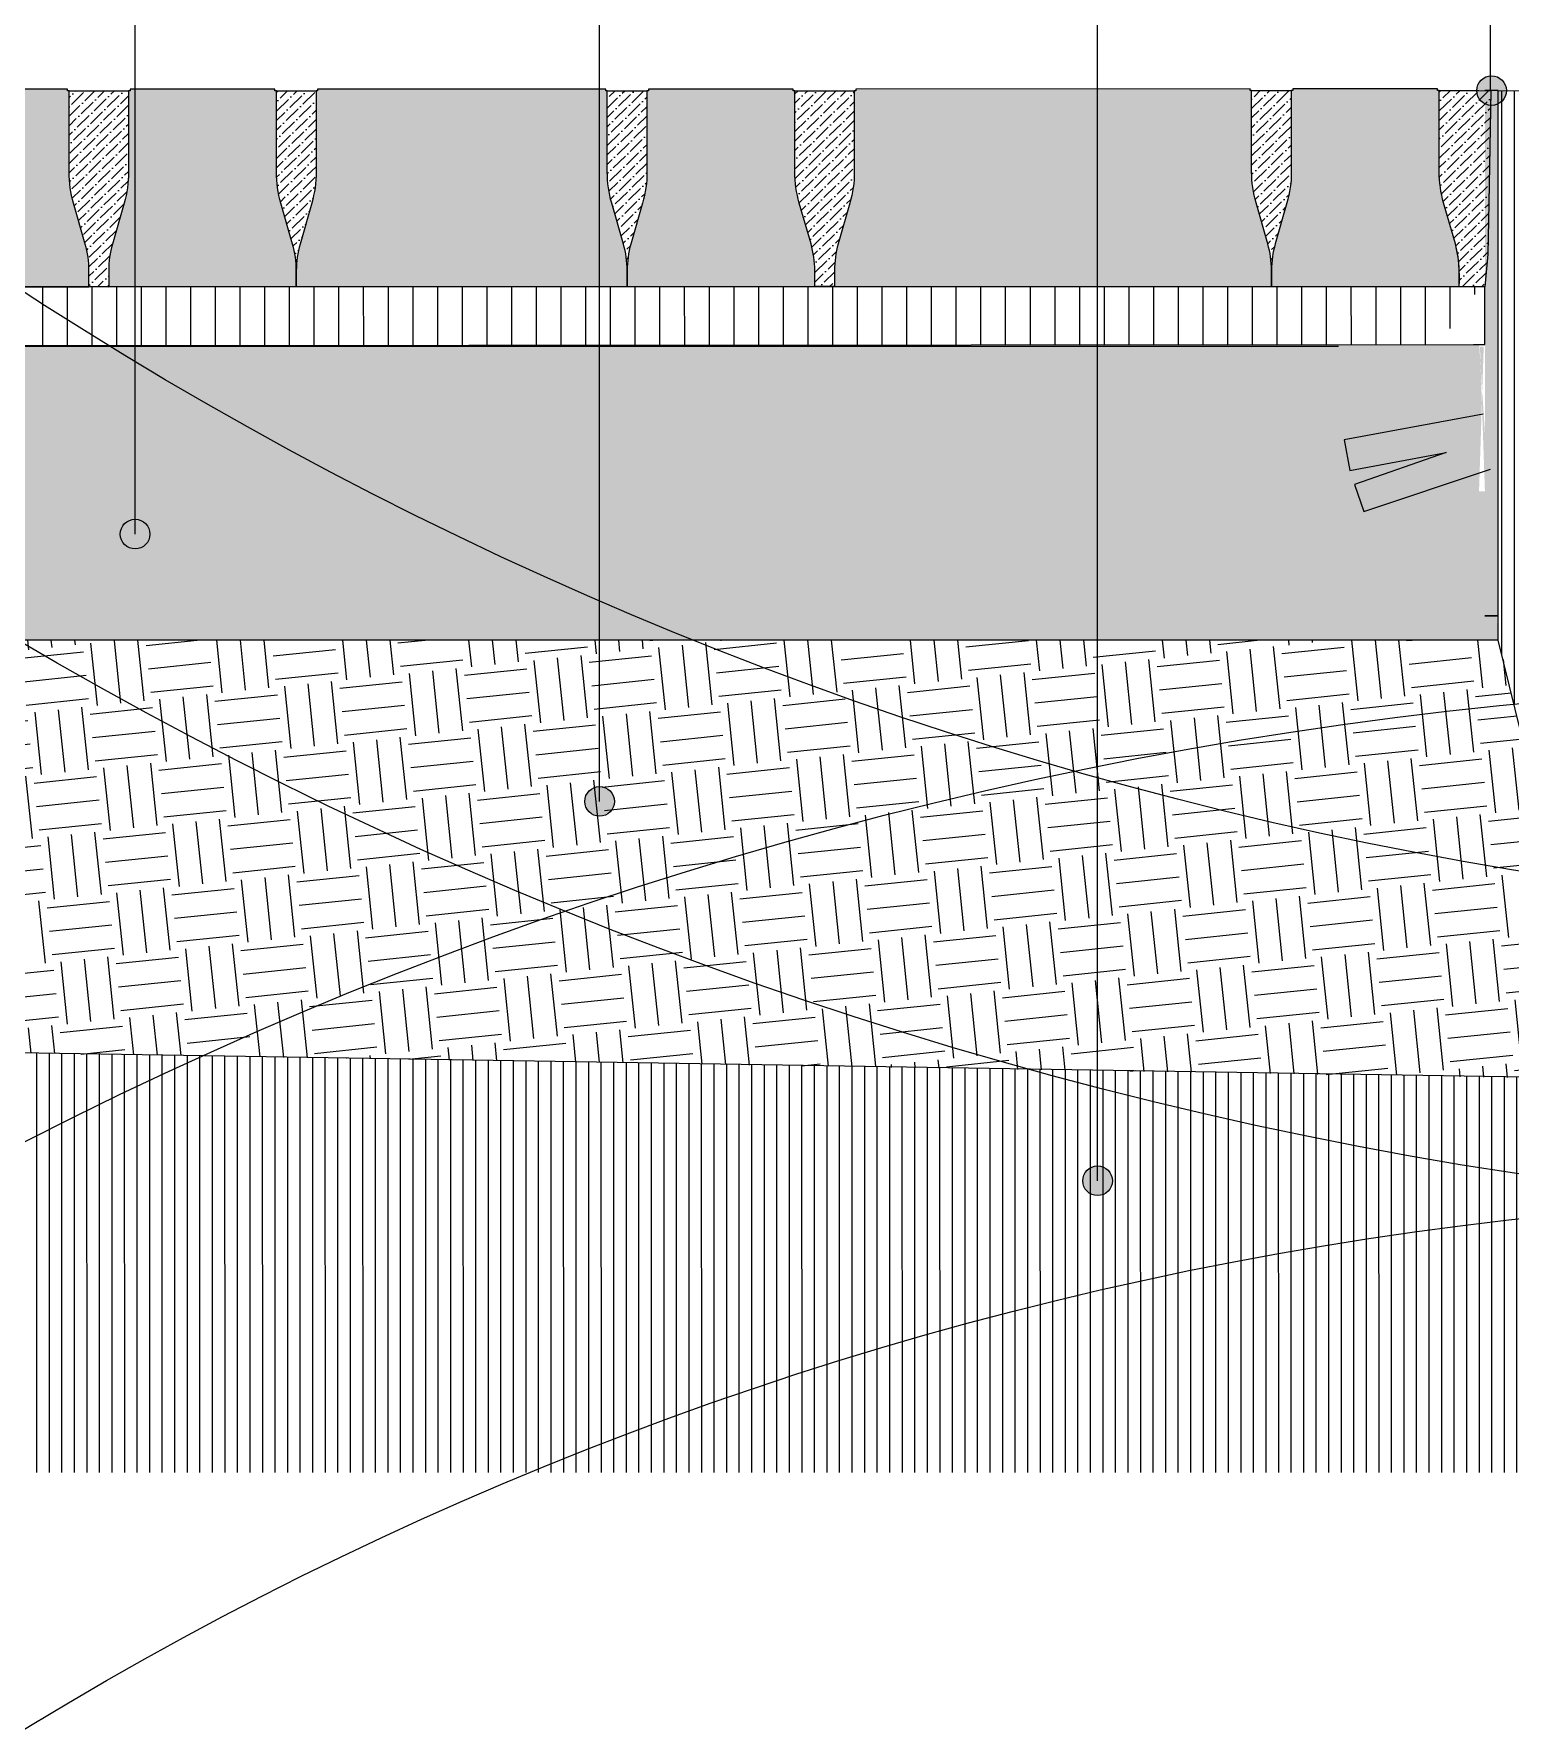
# Model space of a CAD drawing. Header units: metres. Extents: x -325 to 301, y -147 to 149.
# Drawn here: x 23.182 to 23.929, y 73.731 to 74.586 of the extents above; entities that cross this region are included whole.
import ezdxf

# ---------------------------------------------------------------- set-up
doc = ezdxf.new("R2010")
doc.units = ezdxf.units.M
for name, color, linetype, plot in [('-aux', 50, 'Continuous', False), ('-AUX-QAD', 5, 'Continuous', False), ('-AUX_MON', 3, 'Continuous', False)]:
    doc.layers.add(name, color=color, linetype=linetype, plot=plot)
doc.layers.add('0-TX-1_25', color=7, linetype='Continuous', true_color=0x3f4f7f)
doc.layers.add('EIT_3 TR sorra', color=7, linetype='Continuous', true_color=0xd8ceb0)
for name, color, linetype, lineweight, true_color in [('03-TR-Paviment_01_Compacted Ground', 7, 'Continuous', 5, 0xc5a967), ('03-TR-Paviment_05_Open Joint Precast Pavements', 7, 'Continuous', 5, 0xb3b3b3), ('3-TR sorra granitica', 7, 'Continuous', 0, 0xf2dac9), ('3-TR tot_u', 7, 'Continuous', 5, 0x787878)]:
    doc.layers.add(name, color=color, linetype=linetype, lineweight=lineweight, true_color=true_color)
for name, color, linetype, lineweight in [('1-CM', 7, 'Continuous', 0), ('2-metall', 5, 'Continuous', 0), ('3-TR Seleccionat', 44, 'Continuous', 0), ('3-TR Tot-u', 37, 'Continuous', 0)]:
    doc.layers.add(name, color=color, linetype=linetype, lineweight=lineweight)
doc.layers.add('1-L- kodolé', color=7, linetype='Continuous')
pattern_1 = [(44.44704254352422, (-5.935007219321328, 4.234115083928074), (0.001874050511207277, 0.006619192748027979), [0.008532812500000068, -0.001706562500000014, 0, -0.001706562500000014])]

# ---------------------------------------------------------------- blocks, each defined once
blk = doc.blocks.new('PROFIL 150x1')
at = {"layer": '2-metall'}
blk.add_hatch(color=256, dxfattribs=at).paths.add_polyline_path([(-0.001601699274027979, 0.1500914678908742), (-0.0015560155734331, 0.003040451556444168), (-0.001541800043458608, -0.04672571921701518), (-0.006541800397352304, -0.04672571898417743), (-0.006601699627927005, 0.1500914678908956)])
blk.add_line((-0.006556021049611616, 2.32823538226512e-10), (-0.006556021049611616, 2.32823538226512e-10), dxfattribs=at)
for points in [[(-0.006541800397352304, -0.04672571898417743), (-0.001541800043458608, -0.04672571921701518), (-0.006541800397352304, -0.04672571898417743), (-0.006601699627927005, 0.1500914678908956), (-0.001601699274027979, 0.1500914678908742)], [(-0.0008637240705837712, 0.02882705953712161), (0.0511783968806423, 0.01924550171284523), (0.04907760591341059, 0.007835078885953806), (0.0130003770147642, 0.01447731517296091), (0.04728103350244339, 0.002497628843819655), (0.0437456612100604, -0.007619071064567606), (-0.003682120152738833, 0.008339710580607118)]]:
    blk.add_lwpolyline(points, dxfattribs=at)
blk = doc.blocks.new('POINT')
at = {"layer": '0-TX-1_25'}
h = blk.add_hatch(dxfattribs=at)
h.set_pattern_fill('ANGLE', color=256)
h.set_pattern_definition([(0, (-83.74681484067048, -12.72584030761209), (0, 6.985), [5.08, -1.905]), (90, (-83.74681484067048, -12.72584030761209), (-6.985, 4.277078946022131e-16), [5.08, -1.905])])
edge = h.paths.add_edge_path()
edge.add_arc((0, 0), 0.0075, 0, 360)
h = blk.add_hatch(color=256, dxfattribs=at)
h.dxf.hatch_style = 1
edge = h.paths.add_edge_path()
edge.add_arc((0, 0), 0.0075, 0, 360)
blk.add_circle((0, 0), 0.0075, dxfattribs=at)

msp = doc.modelspace()

# ---------------------------------------------------------------- hatches: boundary and pattern name
at = {"layer": '03-TR-Paviment_01_Compacted Ground'}
h = msp.add_hatch(dxfattribs=at)
h.set_pattern_fill('ANSI31', color=256, scale=0.002, angle=225, style=0)
h.set_pattern_definition([(270, (0.3408109873752316, -8.474322862081252), (0.006350000000000001, -8.673617379884035e-19), [])])
h.paths.add_polyline_path([(25.35801526416402, 74.55711054872607), (24.56541578603732, 74.55711054872607), (23.92292571491218, 74.55762718842668), (23.92292571589976, 74.27944028396995), (23.97872691845787, 74.05711054919186), (24.5526771225687, 74.05711054919182), (25.35801526416401, 74.05711054919179)])
at = {"layer": '03-TR-Paviment_05_Open Joint Precast Pavements'}
h = msp.add_hatch(color=256, dxfattribs=at)
h.dxf.hatch_style = 1
edge = h.paths.add_edge_path()
edge.add_line((23.20947652866789, 74.45835173307242), (23.20947445592572, 74.46654751163096))
edge.add_arc((23.16105689940373, 74.46653526108109), 0.04841755807179939, 0.01449690649094548, 16.01351603287971)
edge.add_line((23.20759569385599, 74.47989192760255), (23.2016438061445, 74.5006301574402))
edge.add_arc((23.25657099768928, 74.51639430054945), 0.05714459361099046, 180.0144976407836, 196.0135167670652, ccw=False)
edge.add_line((23.19942640590763, 74.51637984116363), (23.19941600050349, 74.55750511411058))
edge.add_line((23.19941600050349, 74.55750511411058), (23.19861879539006, 74.55750491240393))
edge.add_line((23.19861879539006, 74.55750491240393), (23.19861858182432, 74.55834898818708))
edge.add_line((23.19861858182432, 74.55834898818708), (22.99904713890253, 74.55829849409743))
edge.add_line((22.99904713890253, 74.55829849409743), (22.99904735246864, 74.5574544169173))
edge.add_line((22.99904735246864, 74.5574544169173), (22.99825014688861, 74.55745421893582))
edge.add_line((22.99825014688861, 74.55745421893582), (22.99826055275901, 74.51632894366067))
edge.add_arc((22.9411159633334, 74.51631448117271), 0.05714459125573003, -15.984518374564516, 0.014500751718571792, ccw=False)
edge.add_line((22.99605112408625, 74.50057814033875), (22.99010973186331, 74.47983689710496))
edge.add_arc((23.03665527432049, 74.46650378322641), 0.04841755310144113, 164.0154767828823, 180.0144959092707)
edge.add_line((22.98823772276864, 74.4664915335205), (22.98823979644203, 74.45829575542784))
edge.add_line((22.98823979644203, 74.45829575542784), (23.20947652866789, 74.45835173307242))
h = msp.add_hatch(color=256, dxfattribs=at)
h.dxf.hatch_style = 1
edge = h.paths.add_edge_path()
edge.add_line((23.31443961045639, 74.45837829147578), (23.31443753818002, 74.46657406956881))
edge.add_arc((23.26601997645508, 74.46656181805928), 0.04841756327498768, 0.01449804056253988, 16.01351716695203)
edge.add_line((23.31255877564426, 74.47991848693727), (23.30660688746713, 74.50065671677477))
edge.add_arc((23.36153407285159, 74.51642085563758), 0.05714458651827638, 180.0144952522195, 196.0135143785029, ccw=False)
edge.add_line((23.30438948816204, 74.51640639863581), (23.30437908229221, 74.55753167158264))
edge.add_line((23.30437908229221, 74.55753167158264), (23.30358187717856, 74.55753147080728))
edge.add_line((23.30358187717856, 74.55753147080728), (23.30358166454413, 74.55837554659068))
edge.add_line((23.30358166454413, 74.55837554659068), (23.23028387198191, 74.55835700144922))
edge.add_line((23.23028387198191, 74.55835700144922), (23.23028408554823, 74.55751292333778))
edge.add_line((23.23028408554823, 74.55751292333778), (23.2294868795023, 74.55751272628748))
edge.add_line((23.2294868795023, 74.55751272628748), (23.2294972858386, 74.51638745008114))
edge.add_arc((23.17235269949314, 74.51637298971649), 0.05714458817505042, -15.98452050269998, 0.014498623581914671, ccw=False)
edge.add_line((23.22728785669993, 74.50063664769041), (23.22134646447701, 74.47989540445666))
edge.add_arc((23.26789200527746, 74.46656229081059), 0.04841755144475176, 164.015476507467, 180.0144956338556)
edge.add_line((23.21947445538224, 74.46655004133783), (23.21947652998693, 74.45835426324541))
edge.add_line((23.21947652998693, 74.45835426324541), (23.31443961045639, 74.45837829147578))
h = msp.add_hatch(color=256, dxfattribs=at)
h.dxf.hatch_style = 1
edge = h.paths.add_edge_path()
edge.add_line((23.48193076729112, 74.4584206691648), (23.48192869315194, 74.46661644772301))
edge.add_arc((23.43351113543797, 74.46660420071925), 0.04841755926288388, 0.01449270978704259, 16.01351183617679)
edge.add_line((23.48004993201343, 74.47996086416049), (23.47409804430195, 74.50069909399814))
edge.add_arc((23.52902523442318, 74.51646323521746), 0.05714459172131751, 180.0144962131263, 196.0135153394093, ccw=False)
edge.add_line((23.47188064453084, 74.516448777256), (23.47187023866104, 74.55757405020285))
edge.add_line((23.47187023866104, 74.55757405020285), (23.4710730335475, 74.55757384896185))
edge.add_line((23.4710730335475, 74.55757384896185), (23.47107281998176, 74.558417924745))
edge.add_line((23.47107281998176, 74.558417924745), (23.32524695338267, 74.55838102967984))
edge.add_line((23.32524695338267, 74.55838102967984), (23.32524716788046, 74.55753695110295))
edge.add_line((23.32524716788046, 74.55753695110295), (23.32444996230019, 74.55753675405278))
edge.add_line((23.32444996230019, 74.55753675405278), (23.32446036817082, 74.51641147784632))
edge.add_arc((23.2673157813589, 74.51639702079501), 0.05714458864066561, -15.984523824931216, 0.01449530135130317, ccw=False)
edge.add_line((23.32225093810085, 74.50066067545536), (23.31630954634369, 74.47991943175604))
edge.add_arc((23.36285508880092, 74.46658631787756), 0.04841755310148012, 164.0154767829655, 180.0144959093548)
edge.add_line((23.31443753724903, 74.46657406817157), (23.31443961045639, 74.45837829147578))
edge.add_line((23.31443961045639, 74.45837829147578), (23.48193076729112, 74.4584206691648))
h = msp.add_hatch(color=256, dxfattribs=at)
h.dxf.hatch_style = 1
edge = h.paths.add_edge_path()
edge.add_line((23.57689384962534, 74.45844468901373), (23.57689177595172, 74.46664046803771))
edge.add_arc((23.52847421565125, 74.46662821463896), 0.04841756185099815, 0.01450027663030752, 16.01351940301985)
edge.add_line((23.57501301295044, 74.47998488494038), (23.56906112570475, 74.5007231143125))
edge.add_arc((23.62398831274583, 74.51648725340858), 0.05714458817496144, 180.0144950188228, 196.0135141451056, ccw=False)
edge.add_line((23.56684372639954, 74.51647279663918), (23.56683332052948, 74.55759807051733))
edge.add_line((23.56683332052948, 74.55759807051733), (23.5660361154157, 74.55759787020767))
edge.add_line((23.5660361154157, 74.55759787020767), (23.56603590231586, 74.5584419450596))
edge.add_line((23.56603590231586, 74.5584419450596), (23.49273811021929, 74.55842339991827))
edge.add_line((23.49273811021929, 74.55842339991827), (23.49273832378539, 74.55757932273814))
edge.add_line((23.49273832378539, 74.55757932273814), (23.49194111820557, 74.55757912382533))
edge.add_line((23.49194111820557, 74.55757912382533), (23.49195152314444, 74.51645384948127))
edge.add_arc((23.43480693182881, 74.51643938841691), 0.05714459314539205, -15.984519802410375, 0.014499323871916658, ccw=False)
edge.add_line((23.4897420940061, 74.50070304569356), (23.48380070178308, 74.47996180292546))
edge.add_arc((23.53034624801884, 74.46662869189578), 0.04841755594941401, 164.0154812551288, 180.0145003815175)
edge.add_line((23.48192869361998, 74.46661643840989), (23.48193076729311, 74.45842066124855))
edge.add_line((23.48193076729311, 74.45842066124855), (23.57689384962534, 74.45844468901373))
h = msp.add_hatch(color=256, dxfattribs=at)
h.dxf.hatch_style = 1
edge = h.paths.add_edge_path()
edge.add_line((23.80813058084463, 74.45850318612051), (23.80812850856813, 74.46669896467918))
edge.add_arc((23.75971095204613, 74.46668671412925), 0.04841755807180651, 0.01449690655821002, 16.01351603294669)
edge.add_line((23.80624974649839, 74.48004338065077), (23.80029785832126, 74.50078161048829))
edge.add_arc((23.85522504867589, 74.51654575005081), 0.05714459148861148, 180.0144945518442, 196.0135136781267, ccw=False)
edge.add_line((23.79808045901584, 74.51653129374631), (23.79807005361168, 74.55765656669324))
edge.add_line((23.79807005361168, 74.55765656669324), (23.79727284803246, 74.55765636545215))
edge.add_line((23.79727284803246, 74.55765636545215), (23.79727263446637, 74.55850044263228))
edge.add_line((23.79727263446637, 74.55850044263228), (23.59770119154472, 74.55844994807696))
edge.add_line((23.59770119154472, 74.55844994807696), (23.59770140557671, 74.55760586996563))
edge.add_line((23.59770140557671, 74.55760586996563), (23.59690420046248, 74.5576056715186))
edge.add_line((23.59690420046248, 74.5576056715186), (23.59691460493575, 74.51648039670877))
edge.add_arc((23.53977001716681, 74.5164659344541), 0.05714458959900868, -15.98451860804579, 0.01450051823638887, ccw=False)
edge.add_line((23.59470517626286, 74.5007295938525), (23.58876378357428, 74.47998835061861))
edge.add_arc((23.63530932483954, 74.46665524028627), 0.04841755097906195, 164.0154804286823, 180.014499555071)
edge.add_line((23.58689177541085, 74.46664298750002), (23.58689384861853, 74.45844720940725))
edge.add_line((23.58689384861853, 74.45844720940725), (23.80813058084463, 74.45850318612051))
h = msp.add_hatch(color=256, dxfattribs=at)
h.dxf.hatch_style = 1
edge = h.paths.add_edge_path()
edge.add_line((23.90309366504061, 74.45852720946236), (23.90309159276424, 74.46672298755539))
edge.add_arc((23.85467403103931, 74.46671073604584), 0.04841756327498768, 0.01449804057935654, 16.0135171669682)
edge.add_line((23.90121283022849, 74.48006740492384), (23.89526094205134, 74.50080563476135))
edge.add_arc((23.9501881274358, 74.51656977362413), 0.05714458651827536, 180.0144952521911, 196.0135143784736, ccw=False)
edge.add_line((23.89304354274627, 74.51655531662239), (23.89303313687644, 74.55768058956922))
edge.add_line((23.89303313687644, 74.55768058956922), (23.89223593176278, 74.55768038879388))
edge.add_line((23.89223593176278, 74.55768038879388), (23.89223571912835, 74.55852446457726))
edge.add_line((23.89223571912835, 74.55852446457726), (23.81893792656612, 74.5585059194358))
edge.add_line((23.81893792656612, 74.5585059194358), (23.81893814013246, 74.55766184132436))
edge.add_line((23.81893814013246, 74.55766184132436), (23.81814093408653, 74.55766164427406))
edge.add_line((23.81814093408653, 74.55766164427406), (23.81815134042282, 74.51653636806773))
edge.add_arc((23.76100675407731, 74.51652190770301), 0.05714458817509308, -15.984520502629607, 0.014498623653196319, ccw=False)
edge.add_line((23.81594191128416, 74.50078556567699), (23.81000051906123, 74.48004432244325))
edge.add_arc((23.85654605986168, 74.46671120879718), 0.04841755144475176, 164.015476507467, 180.0144956338556)
edge.add_line((23.80812850996647, 74.46669895932442), (23.80813058457116, 74.45850318123199))
edge.add_line((23.80813058457116, 74.45850318123199), (23.90309366504061, 74.45852720946236))
at = {"layer": '3-TR Seleccionat'}
h = msp.add_hatch(dxfattribs=at)
h.set_pattern_fill('ANSI31', color=256, scale=0.002, angle=225, style=0)
h.set_pattern_definition([(270, (441100.6537543015, -650762.509322807), (-0.00635, -1.734723475976807e-18), [])])
h.paths.add_polyline_path([(22.62276220862792, 74.07944028396994), (22.62276220872653, 73.85789416376647), (25.61278950748455, 73.85789416330081), (25.6108099875272, 74.05711054919178), (24.5526771225687, 74.05711054919186), (23.99621601908467, 74.05711054919186)])
at = {"layer": '3-TR sorra granitica'}
h = msp.add_hatch(dxfattribs=at)
h.set_pattern_fill('LINE', color=256, scale=0.09999999999999998, angle=54.36802460532453, style=0)
h.set_pattern_definition([(90.01449684407234, (47.98336205711806, 282.620275183946), (-0.0124999995998879, -3.162720719002675e-06), [])])
h.paths.add_polyline_path([(23.91425858632407, 74.45826894062628), (23.9136811135776, 74.42903849676753), (23.91616556630822, 74.429039330459), (23.91614540492532, 74.458268846135)])
h.paths.add_polyline_path([(23.89254632929807, 74.4290314047068), (23.9138368723962, 74.45826896174556), (22.62080587424492, 74.45833371632396), (22.62021854698709, 74.42860445803143)])
at = {"layer": '3-TR Tot-u'}
h = msp.add_hatch(dxfattribs=at)
h.set_pattern_fill('EARTH', color=256, scale=0.005, angle=-84.07414778341365)
h.set_pattern_definition([(275.9258522165863, (-39.90348742299227, -5.3074278482663), (0.03485825126725671, -0.02830242601949161), [0.03175, -0.03175]), (275.9258522165863, (-39.891644796001, -5.306198631032345), (0.03485825126725671, -0.02830242601949161), [0.03175, -0.03175]), (275.9258522165863, (-39.87980216900974, -5.304969413798389), (0.03485825126725671, -0.02830242601949161), [0.03175, -0.03175]), (5.925852216586344, (-39.87544488760133, -5.308507217050831), (0.02830242601949161, 0.03485825126725671), [0.03174999999999996, -0.03174999999999996]), (5.925852216586344, (-39.87421567036738, -5.320349844042084), (0.02830242601949161, 0.03485825126725671), [0.03174999999999996, -0.03174999999999996]), (5.925852216586344, (-39.87298645313342, -5.332192471033352), (0.02830242601949161, 0.03485825126725671), [0.03174999999999996, -0.03174999999999996])])
h.paths.add_polyline_path([(23.92292571589975, 74.27944028396995), (22.62276220862792, 74.27944028396995), (22.62276220862792, 74.07944028396994), (23.97872691845787, 74.05711054919186)])
at = {"layer": '3-TR tot_u'}
h = msp.add_hatch(dxfattribs=at)
h.set_pattern_fill('AR-CONC', color=256, scale=0.0002499999999999997, angle=92.9928143935928)
h.set_pattern_definition([(142.9928143935928, (-39.90348742299227, -5.3074278482663), (0.00160133854976033, 0.04569209416202706), [0.004762499999999995, -0.05238749999999995]), (87.99281439359284, (-39.90348742299227, -5.3074278482663), (-0.04723904418761809, -0.01129264178091974), [0.003809999999999996, -0.04191014604249996]), (193.4442590935928, (-39.90335397838263, -5.303620185970956), (-0.04563770368725484, 0.03439945236275431), [0.004047502199999991, -0.04452256114999991]), (139.1770143935928, (-39.91617010134141, -5.308090924349528), (0.00695793884922797, 0.0682260934048176), [0.007143749999999992, -0.07858124999999991]), (189.6283720035927, (-39.91559027966457, -5.302405421934239), (-0.06487092434638955, 0.05604051034146583), [0.006071255784999993, -0.06678390203999993]), (84.17696556359282, (-39.91617010134141, -5.308090924349528), (-0.06487092434352237, 0.05604051034498883), [0.005714991767499994, -0.06286493297999993]), (113.9928143935928, (-39.91333096979574, -5.30158381615415), (0.02355245547627941, 0.03918673552424966), [0.004762499999999994, -0.05238749999999994]), (58.99281439359278, (-39.91333096979574, -5.30158381615415), (-0.04679086962607495, 0.01302528763197387), [0.003809999999999996, -0.04190999999999995]), (164.4442593935928, (-39.91136826515989, -5.298318254861229), (-0.02323841438272714, 0.05221202305941412), [0.004047502199999996, -0.04452248439999995]), (130.4928143935928, (-39.90348742299227, -5.3074278482663), (-0.02115024290892982, -0.0003325720948346777), [0, -0.04140199999999996, 0, -0.04254499999999996, 0, -0.04206874999999995]), (100.4928143935928, (-39.90348742299227, -5.3074278482663), (-0.02588315998721204, 0.01537450676871891), [0, -0.02425699999999997, 0, -0.04044949999999996, 0, -0.01603374999999999]), (60.4928143935928, (-39.90274809315947, -5.321569034625597), (-0.0003395878614522781, 0.03392619092123889), [0, -0.01587499999999998, 0, -0.04952999999999995, 0, -0.06572249999999992]), (50.49281439359279, (-39.90241655511786, -5.327910373800165), (-0.008281435526141462, 0.03664990282591291), [0, -0.02063749999999996, 0, -0.03289299999999992, 0, -0.04667249999999991])])
h.paths.add_polyline_path([(23.9161682007313, 74.35477605320347), (23.91319002858355, 74.3547751466785), (23.91555746559088, 74.42798298471348), (23.91366026761322, 74.42798331832803)], flags=16)
h.paths.add_polyline_path([(23.85813318270796, 74.27944028396995), (23.92292571589975, 74.27944028396995), (23.91329126624596, 74.42903745888042), (22.63865145818968, 74.42820752343896), (22.62276220862792, 74.42820291546236), (22.62276220862792, 74.27944028396995), (23.8468044372938, 74.27944028396995)])
at = {"layer": 'EIT_3 TR sorra'}
h = msp.add_hatch(dxfattribs=at)
h.set_pattern_fill('ANSI36', color=256, scale=0.00107500000000001, angle=-0.5529574564757708, style=0, double=1)
h.set_pattern_definition(pattern_1)
edge = h.paths.add_edge_path()
edge.add_line((23.21947652994066, 74.4583507651977), (23.20947653234691, 74.45834823502565))
edge.add_line((23.20947653234691, 74.45834823502565), (23.20947445727658, 74.46654401311794))
edge.add_arc((23.16105690453217, 74.46653176541668), 0.04841755429349971, 0.01449353667030498, 16.01351266278281)
edge.add_line((23.20759569613838, 74.47988842815846), (23.20164380889152, 74.50062666218716))
edge.add_arc((23.25657099427616, 74.51639080105001), 0.05714458651845888, 180.0144952522765, 196.0135143784949, ccw=False)
edge.add_line((23.19942640958644, 74.51637634404818), (23.19941600329734, 74.55750511457695))
edge.add_line((23.19941600329734, 74.55750511457695), (23.22948688136603, 74.557512722097))
edge.add_line((23.22948688136603, 74.557512722097), (23.22949728625801, 74.51638395203355))
edge.add_arc((23.17235269659926, 74.51636949120237), 0.05714459148845402, -15.984520035806725, 0.014499090503704792, ccw=False)
edge.add_line((23.22728785711958, 74.50063314871151), (23.22134646536195, 74.47989190687484))
edge.add_arc((23.26789200119237, 74.46655879392598), 0.04841754647488581, 164.0154756810272, 180.0144948072401)
edge.add_line((23.21947445626684, 74.46654654515301), (23.21947652994066, 74.4583507651977))
edge.add_line((23.21947652994066, 74.4583507651977), (23.20947653234691, 74.45834823502565))
h = msp.add_hatch(dxfattribs=at)
h.set_pattern_fill('ANSI36', color=256, scale=0.00107500000000001, angle=-0.5529574564757708, style=0, double=1)
h.set_pattern_definition(pattern_1)
edge = h.paths.add_edge_path()
edge.add_line((23.31443961460108, 74.45837479342914), (23.31443753906508, 74.46657057152132))
edge.add_arc((23.26601998419908, 74.46655832073878), 0.04841755641586742, 0.01449718230926151, 16.01351630842098)
edge.add_line((23.31255877699544, 74.47991498702724), (23.30660689068002, 74.50065322059054))
edge.add_arc((23.36153407818785, 74.51641735637317), 0.05714458770954479, 180.0144916964865, 196.0135108227047, ccw=False)
edge.add_line((23.30438949230614, 74.51640290291745), (23.30437908601739, 74.55753167204924))
edge.add_line((23.30437908601739, 74.55753167204924), (23.32444996369834, 74.55753674939653))
edge.add_line((23.32444996369834, 74.55753674939653), (23.32446036905588, 74.51640797979883))
edge.add_arc((23.26731578224412, 74.51639352274752), 0.0571445886405164, -15.984523824958785, 0.01449530135130317, ccw=False)
edge.add_line((23.32225093898592, 74.50065717740789), (23.31630954769383, 74.479915936037))
edge.add_arc((23.36285508637311, 74.4665828193095), 0.04841755025414827, 164.0154723107432, 180.0144914369559)
edge.add_line((23.3144375376676, 74.4665705733836), (23.31443961320446, 74.45837479203178))
h = msp.add_hatch(dxfattribs=at)
h.set_pattern_fill('ANSI36', color=256, scale=0.00107500000000001, angle=-0.5529574564757708, style=0, double=1)
h.set_pattern_definition(pattern_1)
edge = h.paths.add_edge_path()
edge.add_line((23.4819307695728, 74.45841717251466), (23.48192869589954, 74.46661295014165))
edge.add_arc((23.43351114126588, 74.46660070101608), 0.04841755618310783, 0.0144952215889621, 16.01351434770132)
edge.add_line((23.48004993429559, 74.47995736564772), (23.47409804798028, 74.50069559874532))
edge.add_arc((23.52902523786861, 74.51645974162136), 0.05714459195448499, 180.0144978742515, 196.0135170004702, ccw=False)
edge.add_line((23.47188064774352, 74.5164452820031), (23.47187024238617, 74.55757405090229))
edge.add_line((23.47187024238617, 74.55757405090229), (23.4919411205329, 74.55757912778404))
edge.add_line((23.4919411205329, 74.55757912778404), (23.49195152589024, 74.51645035888484))
edge.add_arc((23.43480693434156, 74.51643589947705), 0.05714459337803443, -15.984521463440217, 0.01449766287072407, ccw=False)
edge.add_line((23.48974209628629, 74.50069955509703), (23.48380070406301, 74.47995831326023))
edge.add_arc((23.53034623634732, 74.46662519911928), 0.04841754339415512, 164.0154731693031, 180.0144922955159)
edge.add_line((23.48192869450199, 74.4666129524696), (23.4819307686417, 74.45841717158311))
h = msp.add_hatch(dxfattribs=at)
h.set_pattern_fill('ANSI36', color=256, scale=0.00107500000000001, angle=-0.5529574564757708, style=0, double=1)
h.set_pattern_definition(pattern_1)
edge = h.paths.add_edge_path()
edge.add_line((23.58689384996408, 74.45844373184897), (23.57689385190479, 74.45844120121116))
edge.add_line((23.57689385190479, 74.45844120121116), (23.57689177776552, 74.46663698023502))
edge.add_arc((23.52847422644564, 74.46662473064458), 0.04841755286945318, 0.01449577268792196, 16.01351489880018)
edge.add_line((23.5750130161618, 74.47998139480974), (23.56906113031214, 74.50071962790749))
edge.add_arc((23.62398831380677, 74.51648376819377), 0.05714458509446951, 180.0144971468557, 196.0135162730742, ccw=False)
edge.add_line((23.56684373054152, 74.51646930930272), (23.5668333242546, 74.55759807121676))
edge.add_line((23.5668333242546, 74.55759807121676), (23.59690420139208, 74.55760567827092))
edge.add_line((23.59690420139208, 74.55760567827092), (23.59691460674743, 74.51647691728797))
edge.add_arc((23.53977001685541, 74.51646245811345), 0.05714459172131309, -15.984521696908018, 0.014497429402808848, ccw=False)
edge.add_line((23.59470517714335, 74.50072611396581), (23.58876378445416, 74.47998487306023))
edge.add_arc((23.6353093240631, 74.46665176296018), 0.04841754932281962, 164.0154801531912, 180.0144992794035)
edge.add_line((23.5868917762906, 74.4666395104073), (23.58689384996408, 74.45844373184897))
edge.add_line((23.58689384996408, 74.45844373184897), (23.57689385190479, 74.45844120121116))
h = msp.add_hatch(dxfattribs=at)
h.set_pattern_fill('ANSI36', color=256, scale=0.00107500000000001, angle=-0.5529574564757708, style=0, double=1)
h.set_pattern_definition(pattern_1)
edge = h.paths.add_edge_path()
edge.add_line((23.80813058451849, 74.45849970856281), (23.80812851084525, 74.46669548618983))
edge.add_arc((23.75971095786848, 74.46668323683183), 0.0484175545262805, 0.0144954971384326, 16.01351462325074)
edge.add_line((23.80624974924142, 74.48003990123023), (23.80029786292597, 74.5007781347935))
edge.add_arc((23.85522505139086, 74.51654227577961), 0.05714459006491791, 180.0144964465657, 196.0135155727838, ccw=False)
edge.add_line((23.79808046315499, 74.51652781758575), (23.79807005640545, 74.55765656739244))
edge.add_line((23.79807005640545, 74.55765656739244), (23.81814093408653, 74.55766164427406))
edge.add_line((23.81814093408653, 74.55766164427406), (23.81815134037052, 74.51653289400157))
edge.add_arc((23.76100675047855, 74.51651843482705), 0.0571445917212598, -15.984521696909098, 0.014497429402808848, ccw=False)
edge.add_line((23.81594191076644, 74.50078209067942), (23.81000051807725, 74.48004084977384))
edge.add_arc((23.85654605414003, 74.46670773848177), 0.04841754624202822, 164.0154776415345, 180.0144967677471)
edge.add_line((23.80812850944778, 74.46669548805214), (23.8081305835873, 74.45849970809694))
h = msp.add_hatch(dxfattribs=at)
h.set_pattern_fill('ANSI36', color=256, scale=0.00107500000000001, angle=-0.5529574564757708, style=0, double=1)
h.set_pattern_definition([(44.44704254352422, (-5.34635316473711, 4.234264001914667), (0.001874050511207277, 0.006619192748027979), [0.008532812500000068, -0.001706562500000014, 0, -0.001706562500000014])])
edge = h.paths.add_edge_path()
edge.add_line((23.9030936691853, 74.45852371141572), (23.91614540492532, 74.458268846135))
edge.add_line((23.91614540492532, 74.458268846135), (23.90309366778867, 74.45852371001835))
edge.add_arc((23.83522951799151, 74.46345019385168), 0.0680427297413244, 355.847992416989, 374.1325436156775)
edge.add_line((23.90121283157966, 74.48006390501382), (23.89526094526424, 74.50080213857711))
edge.add_arc((23.95018813277207, 74.51656627435975), 0.05714458770954479, 180.0144916964865, 196.0135108227047, ccw=False)
edge.add_line((23.89304354689037, 74.51655182090403), (23.89303314060162, 74.55768059003582))
edge.add_line((23.89303314060162, 74.55768059003582), (23.91310401828257, 74.55768566738311))
edge.add_line((23.91310401828257, 74.55768566738311), (23.91923238120467, 74.55756459626339))
edge.add_line((23.91923238120467, 74.55756459626339), (23.91810825644687, 74.50066378869475))
edge.add_line((23.91810825644687, 74.50066378869475), (23.91759863264137, 74.47486771411526))
edge.add_line((23.91759863264137, 74.47486771411526), (23.91614540352785, 74.45826884799729))
edge.add_line((23.91614540352785, 74.45826884799729), (23.90309366778867, 74.45852371001835))

# ---------------------------------------------------------------- linework, layer by layer
at = {"layer": '-aux'}
for points in [[(23.21947652994066, 74.4583507651977), (23.20947653234691, 74.45834823502565), (23.20947445727658, 74.46654401311794, 0.06992251114754273), (23.20759569613838, 74.47988842815846), (23.20164380889152, 74.50062666218716, -0.06992251114800961), (23.19942640958644, 74.51637634404818), (23.19941600329734, 74.55750511457695), (23.22948688136603, 74.557512722097), (23.22949728625801, 74.51638395203355, -0.0699225111484148), (23.22728785711958, 74.50063314871151), (23.22134646536195, 74.47989190687484, 0.06992251114798485), (23.21947445626684, 74.46654654515301), (23.21947652994066, 74.4583507651977), (23.20947653234691, 74.45834823502565)], [(23.31443961320446, 74.45837479203178), (23.31443961460108, 74.45837479342914), (23.31443753906508, 74.46657057152132, 0.06992251114754273), (23.31255877699544, 74.47991498702724), (23.30660689068002, 74.50065322059054, -0.06992251114800961), (23.30438949230614, 74.51640290291745), (23.30437908601739, 74.55753167204924), (23.32444996369834, 74.55753674939653), (23.32446036905588, 74.51640797979883, -0.0699225111484148), (23.32225093898592, 74.50065717740789), (23.31630954769383, 74.479915936037, 0.06992251114798485), (23.3144375376676, 74.4665705733836), (23.31443961320446, 74.45837479203178), (23.31443961460108, 74.45837479342914)], [(23.4819307686417, 74.45841717158311), (23.4819307695728, 74.45841717251466), (23.48192869589954, 74.46661295014165, 0.06992251114754273), (23.48004993429559, 74.47995736564772), (23.47409804798028, 74.50069559874532, -0.06992251114800961), (23.47188064774352, 74.5164452820031), (23.47187024238617, 74.55757405090229), (23.4919411205329, 74.55757912778404), (23.49195152589024, 74.51645035888484, -0.0699225111484148), (23.48974209628629, 74.50069955509703), (23.48380070406301, 74.47995831326023, 0.06992251114798485), (23.48192869450199, 74.4666129524696), (23.4819307686417, 74.45841717158311), (23.4819307695728, 74.45841717251466)], [(23.58689384996408, 74.45844373184897), (23.57689385190479, 74.45844120121116), (23.57689177776552, 74.46663698023502, 0.06992251114754273), (23.5750130161618, 74.47998139480974), (23.56906113031214, 74.50071962790749, -0.06992251114800961), (23.56684373054152, 74.51646930930272), (23.5668333242546, 74.55759807121676), (23.59690420139208, 74.55760567827092), (23.59691460674743, 74.51647691728797, -0.0699225111484148), (23.59470517714335, 74.50072611396581), (23.58876378445416, 74.47998487306023, 0.06992251114798485), (23.5868917762906, 74.4666395104073), (23.58689384996408, 74.45844373184897), (23.57689385190479, 74.45844120121116)], [(23.8081305835873, 74.45849970809694), (23.80813058451849, 74.45849970856281), (23.80812851084525, 74.46669548618983, 0.06992251114754273), (23.80624974924142, 74.48003990123023), (23.80029786292597, 74.5007781347935, -0.06992251114800961), (23.79808046315499, 74.51652781758575), (23.79807005640545, 74.55765656739244), (23.81814093408653, 74.55766164427406), (23.81815134037052, 74.51653289400157, -0.0699225111484148), (23.81594191076644, 74.50078209067942), (23.81000051807725, 74.48004084977384, 0.06992251114798485), (23.80812850944778, 74.46669548805214), (23.8081305835873, 74.45849970809694), (23.80813058451849, 74.45849970856281)], [(23.90309366778867, 74.45852371001835), (23.9030936691853, 74.45852371141572), (23.91614540492532, 74.458268846135), (23.90309366778867, 74.45852371001835, 0.07995110872889244), (23.90121283157966, 74.48006390501382), (23.89526094526424, 74.50080213857711, -0.06992251114800961), (23.89304354689037, 74.51655182090403), (23.89303314060162, 74.55768059003582), (23.91310401828257, 74.55768566738311), (23.91923238120467, 74.55756459626339), (23.91810825644687, 74.50066378869475), (23.91759863264137, 74.47486771411526), (23.91614540352785, 74.45826884799729), (23.90309366778867, 74.45852371001835), (23.9030936691853, 74.45852371141572)]]:
    msp.add_lwpolyline(points, format="xyb", dxfattribs=at)
at = {"layer": '-AUX-QAD'}
for radius in [2.109403121419127, 1.850016624575991]:
    msp.add_circle((24.13918609980244, 72.14775202628806), radius, dxfattribs=at)
at = {"layer": '-AUX_MON'}
for radius in [2.135556700202495, 1.984048339776649]:
    msp.add_circle((24.25637928558862, 76.12038588246159), radius, dxfattribs=at)
at = {"layer": '0-TX-1_25'}
for points in [[(23.23284036277231, 74.33307899859447), (23.23284036277231, 74.90772254919311)], [(23.46799483562846, 74.19774111472225), (23.46799483562846, 74.90772254918629)], [(23.72009626326656, 74.00565041455411), (23.72009626328248, 74.90772254918008)], [(23.91907567939626, 74.55762601669477), (23.91925649263577, 74.907372039878)]]:
    msp.add_lwpolyline(points, dxfattribs=at)
at = {"layer": '1-CM'}
for p, q in [((22.62276220862792, 74.428230273693), (23.84207328713597, 74.428230273693)), ((23.92292571589975, 74.27944028396995), (22.62276220862792, 74.27944028396995)), ((23.99621601908467, 74.05711054919186), (22.62276220862792, 74.07944028396994))]:
    msp.add_line(p, q, dxfattribs=at)
for points in [[(23.92292571491218, 74.55762718842668), (25.61080998781825, 74.55711054872607)], [(23.9104169661837, 74.42903558730184), (23.91616556630822, 74.429039330459), (23.91614540492532, 74.458268846135), (22.62276220862792, 74.4583077648481), (22.62276220862792, 74.47138342017864), (22.62276220862792, 74.47138342017864)], [(22.63865147174934, 74.42820748689051), (23.9104169661837, 74.42903558730184)], [(23.92292571589975, 74.27944028396995), (23.92292571589976, 74.35477811012156)], [(23.97759214360003, 74.05741333782366), (23.92292571589976, 74.27944028396993)]]:
    msp.add_lwpolyline(points, dxfattribs=at)
at = {"layer": '1-L- kodolé'}
for points in [[(23.20947652866789, 74.45835173307242), (23.20947445592572, 74.46654751163096, 0.06992251114875708), (23.20759569385599, 74.47989192760255), (23.2016438061445, 74.5006301574402, -0.0699225111482901), (23.19942640590763, 74.51637984116363), (23.19941600050349, 74.55750511411058), (23.19861879539006, 74.55750491240393), (23.19861858182432, 74.55834898818708), (22.99904713890253, 74.55829849409743), (22.99904735246864, 74.5574544169173), (22.99825014688861, 74.55745421893582), (22.99826055275901, 74.51632894366067, -0.0699225111482901), (22.99605112408625, 74.50057814033875), (22.99010973186331, 74.47983689710496, 0.06992251114875708), (22.98823772276864, 74.4664915335205), (22.98823979644203, 74.45829575542784)], [(23.31443961045639, 74.45837829147578), (23.31443753818002, 74.46657406956881, 0.06992251114875708), (23.31255877564426, 74.47991848693727), (23.30660688746713, 74.50065671677477, -0.0699225111482901), (23.30438948816204, 74.51640639863581), (23.30437908229221, 74.55753167158264), (23.30358187717856, 74.55753147080728), (23.30358166454413, 74.55837554659068), (23.23028387198191, 74.55835700144922), (23.23028408554823, 74.55751292333778), (23.2294868795023, 74.55751272628748), (23.2294972858386, 74.51638745008114, -0.0699225111482901), (23.22728785669993, 74.50063664769041), (23.22134646447701, 74.47989540445666, 0.06992251114875708), (23.21947445538224, 74.46655004133783), (23.21947652998693, 74.45835426324541)], [(23.48193076729112, 74.4584206691648), (23.48192869315194, 74.46661644772301, 0.06992251114875708), (23.48004993201343, 74.47996086416049), (23.47409804430195, 74.50069909399814, -0.0699225111482901), (23.47188064453084, 74.516448777256), (23.47187023866104, 74.55757405020285), (23.4710730335475, 74.55757384896185), (23.47107281998176, 74.558417924745), (23.32524695338267, 74.55838102967984), (23.32524716788046, 74.55753695110295), (23.32444996230019, 74.55753675405278), (23.32446036817082, 74.51641147784632, -0.0699225111482901), (23.32225093810085, 74.50066067545536), (23.31630954634369, 74.47991943175604, 0.06992251114875708), (23.31443753724903, 74.46657406817157), (23.31443961045639, 74.45837829147578)], [(23.57689384962534, 74.45844468901373), (23.57689177595172, 74.46664046803771, 0.06992251114875708), (23.57501301295044, 74.47998488494038), (23.56906112570475, 74.5007231143125, -0.0699225111482901), (23.56684372639954, 74.51647279663918), (23.56683332052948, 74.55759807051733), (23.5660361154157, 74.55759787020767), (23.56603590231586, 74.5584419450596), (23.49273811021929, 74.55842339991827), (23.49273832378539, 74.55757932273814), (23.49194111820557, 74.55757912382533), (23.49195152314444, 74.51645384948127, -0.0699225111482901), (23.4897420940061, 74.50070304569356), (23.48380070178308, 74.47996180292546, 0.06992251114875708), (23.48192869361998, 74.46661643840989), (23.48193076729311, 74.45842066124855)], [(23.80813058084463, 74.45850318612051), (23.80812850856813, 74.46669896467918, 0.06992251114875708), (23.80624974649839, 74.48004338065077), (23.80029785832126, 74.50078161048829, -0.0699225111482901), (23.79808045901584, 74.51653129374631), (23.79807005361168, 74.55765656669324), (23.79727284803246, 74.55765636545215), (23.79727263446637, 74.55850044263228), (23.59770119154472, 74.55844994807696), (23.59770140557671, 74.55760586996563), (23.59690420046248, 74.5576056715186), (23.59691460493575, 74.51648039670877, -0.0699225111482901), (23.59470517626286, 74.5007295938525), (23.58876378357428, 74.47998835061861, 0.06992251114875708), (23.58689177541085, 74.46664298750002), (23.58689384861853, 74.45844720940725)], [(23.90309366504061, 74.45852720946236), (23.90309159276424, 74.46672298755539, 0.06992251114875708), (23.90121283022849, 74.48006740492384), (23.89526094205134, 74.50080563476135, -0.0699225111482901), (23.89304354274627, 74.51655531662239), (23.89303313687644, 74.55768058956922), (23.89223593176278, 74.55768038879388), (23.89223571912835, 74.55852446457726), (23.81893792656612, 74.5585059194358), (23.81893814013246, 74.55766184132436), (23.81814093408653, 74.55766164427406), (23.81815134042282, 74.51653636806773, -0.0699225111482901), (23.81594191128416, 74.50078556567699), (23.81000051906123, 74.48004432244325, 0.06992251114875708), (23.80812850996647, 74.46669895932442), (23.80813058457116, 74.45850318123199)]]:
    msp.add_lwpolyline(points, format="xyb", close=True, dxfattribs=at)

# ---------------------------------------------------------------- block references
at = {"layer": '0-TX-1_25', "rotation": 358.8682194563586}
for p in [(23.91954695732789, 74.55762616012497), (23.23284036277231, 74.33307899859447), (23.46799483562846, 74.19774111472225), (23.72009626326656, 74.00565041455411)]:
    msp.add_blockref('POINT', p, dxfattribs=at)
at = {"layer": '1-CM', "xscale": -1.351503000644483, "yscale": 1.351503000644483, "zscale": 1.351503000644483, "rotation": 0.01743757709514959}
msp.add_blockref('PROFIL 150x1', (23.91406523418937, 74.35477541318004), dxfattribs=at)

doc.saveas('drawing.dxf')
